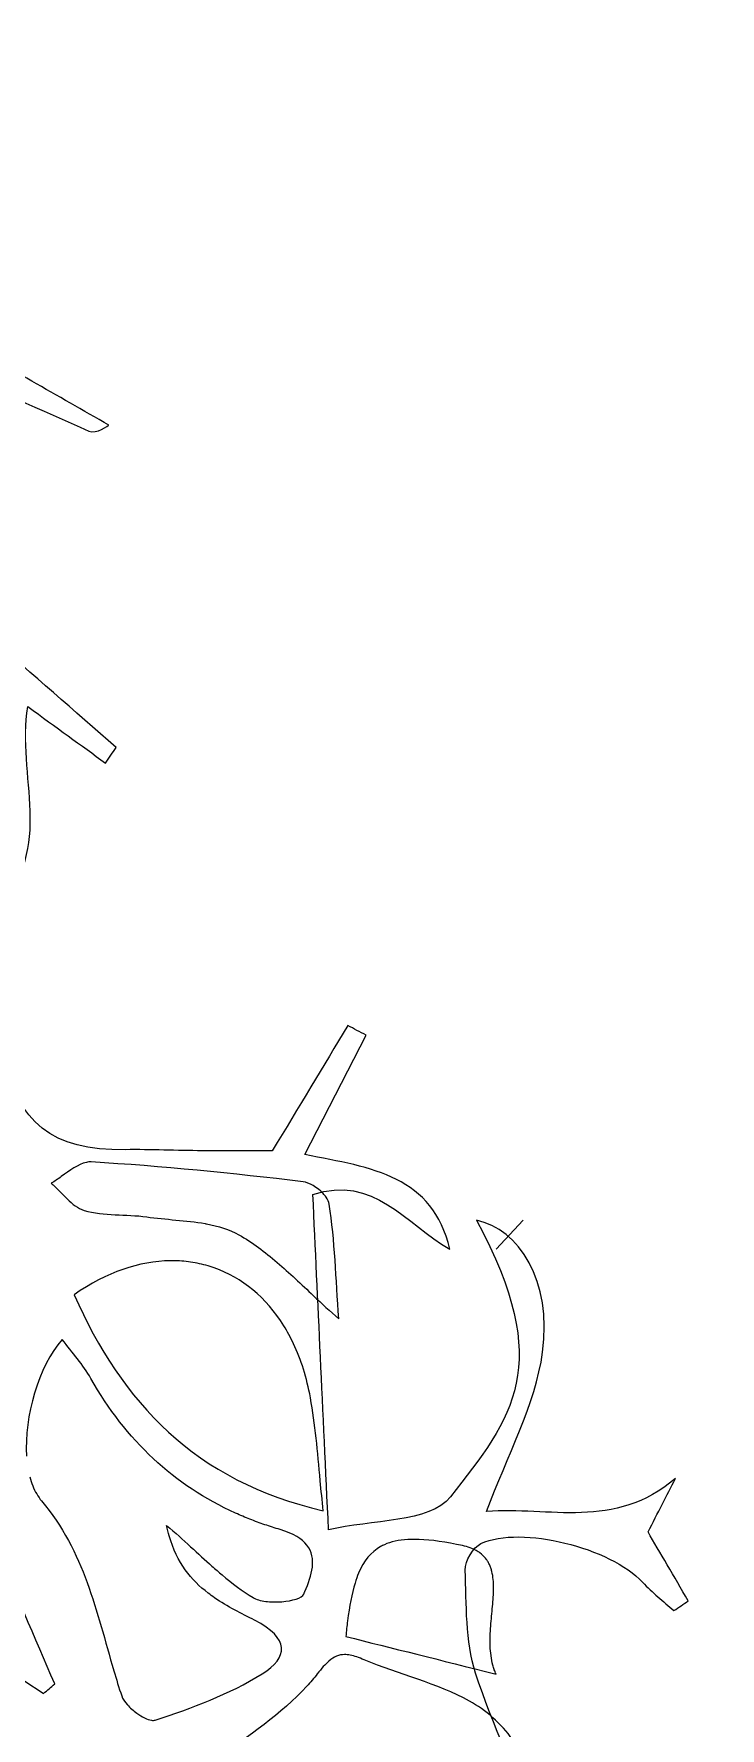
# Model space of a CAD drawing. Extents: x 0 to 430, y 0 to 430.
# Drawn here: x 356 to 384, y 236.8 to 305.8 of the extents above; entities that cross this region are included whole.
import ezdxf

# ---------------------------------------------------------------- set-up
doc = ezdxf.new("R2010")
doc.units = 0
doc.layers.add('Calque_1', color=7, linetype='CONTINUOUS')

msp = doc.modelspace()

# ---------------------------------------------------------------- linework, layer by layer
at = {"layer": 'Calque_1', "color": 7}
for points in [[(367.04554, 260.18851), (369.54699, 265.05344)], [(358.34069, 259.88827), (358.3407, 259.88844)], [(357.35316, 258.38363), (357.35316, 258.38311)], [(361.56221, 255.86379), (361.56221, 255.86352)], [(357.15981, 252.65818), (357.15989, 252.65855)], [(366.18673, 253.21769), (366.18673, 253.2182)], [(366.5862, 252.48233), (366.5862, 252.48285)], [(361.51777, 244.65767), (361.51777, 244.65819)], [(367.13285, 244.28143), (367.13285, 244.28194)], [(371.70916, 244.51667), (371.70935, 244.51648)], [(374.40926, 243.75285), (374.40926, 243.75337)], [(374.49766, 243.62933), (374.49766, 243.62985)], [(369.23766, 243.14306), (369.23766, 243.14254)], [(374.56946, 243.49704), (374.56946, 243.49756)], [(374.62736, 243.35596), (374.62736, 243.35648)], [(374.67126, 243.2061), (374.67126, 243.20662), (374.67126, 243.20714)], [(374.72506, 242.88519), (374.72506, 242.88571)], [(367.00065, 242.28727), (367.00065, 242.28779)], [(369.09246, 242.73998), (369.09246, 242.73946)], [(374.74056, 242.53844), (374.74056, 242.53896)], [(374.72766, 242.17051), (374.72766, 242.17102)], [(368.78758, 241.19589), (368.78758, 241.19537)], [(374.62386, 240.98712), (374.62386, 240.98763)], [(374.65946, 241.39019), (374.65946, 241.39071)], [(368.71728, 240.56544), (368.71728, 240.56492)], [(374.60166, 240.1789), (374.60166, 240.17941)], [(368.66304, 239.82716), (368.66251, 239.82697)], [(374.63476, 239.78254), (374.63476, 239.78306)], [(374.71126, 239.39807), (374.71126, 239.39858)], [(374.76916, 239.21203), (374.76916, 239.21255)], [(374.84146, 239.03013), (374.84146, 239.03065)], [(367.12772, 238.53867), (367.12772, 238.53816)]]:
    msp.add_lwpolyline(points, dxfattribs=at)
msp.add_lwpolyline([(375.94065, 257.51818), (374.8508, 256.3353)], close=True, dxfattribs=at)
for points in [[(215, 429.85545), (333.66139, 429.85544), (429.85545, 333.66137), (429.85545, 214.99998)], [(409.36881, 214.99871), (409.36881, 266.53832), (388.89064, 315.96751), (352.43947, 352.41151)], [(359.0562, 289.89364), (356.97298, 291.10352), (354.84647, 292.25432), (352.81249, 293.55005)], [(352.63715, 292.59864), (354.21576, 291.26623), (356.33039, 290.55245), (358.24594, 289.65191)], [(358.24594, 289.65191), (358.53318, 289.51707), (359.0612, 289.89664), (359.0562, 289.89364)], [(359.35132, 276.77047), (355.94309, 279.7473), (352.53486, 282.72413), (349.12557, 285.70178)], [(354.50405, 270.43039), (356.89228, 272.49573), (355.28362, 275.68995), (355.75463, 278.43077)], [(355.75463, 278.43077), (356.91496, 277.58982), (357.91908, 276.86235), (358.92325, 276.13465)], [(358.92325, 276.13465), (359.06576, 276.34658), (359.20858, 276.55854), (359.35132, 276.77047)], [(368.79449, 265.44259), (367.79775, 263.78887), (366.80072, 262.13541), (365.71944, 260.34193)], [(369.54699, 265.05344), (369.29616, 265.18334), (369.04531, 265.31296), (368.79449, 265.44259)], [(359.72441, 260.38743), (356.70845, 260.34393), (355.36675, 261.47205), (354.70783, 264.3239)], [(362.87385, 260.34393), (361.82404, 260.35293), (360.77367, 260.40253), (359.72441, 260.38743)], [(365.71944, 260.34193), (364.90567, 260.34193), (363.88975, 260.33593), (362.87385, 260.34393)], [(372.95112, 256.33355), (372.27709, 259.30572), (369.80654, 259.65577), (367.04554, 260.18851)], [(358.14173, 259.87294), (357.80825, 259.80414), (357.46297, 259.53693), (357.11906, 259.29313)], [(358.3407, 259.88844), (358.275, 259.89244), (358.20843, 259.88644), (358.14173, 259.87294)], [(366.97116, 259.0847), (364.10207, 259.42572), (361.22398, 259.71679), (358.34069, 259.88827)], [(357.11906, 259.29313), (356.9815, 259.19563), (356.84453, 259.10179), (356.70824, 259.02597)], [(356.70824, 259.02597), (356.81902, 258.92987), (356.92613, 258.8221), (357.03275, 258.71177)], [(367.78713, 258.60462), (367.55821, 258.84574), (367.22367, 259.05462), (366.97116, 259.0847)], [(367.37404, 258.56268), (369.83559, 259.38804), (371.17865, 257.36129), (372.95112, 256.33355)], [(357.03275, 258.71177), (357.13938, 258.60145), (357.24508, 258.4889), (357.35316, 258.38363)], [(357.35316, 258.38311), (357.56933, 258.17256), (357.79401, 257.99179), (358.04976, 257.91699)], [(368.01275, 244.9043), (367.78187, 249.8376), (367.57756, 254.19931), (367.37404, 258.56268)], [(367.91014, 258.45734), (367.87434, 258.50694), (367.83294, 258.55644), (367.78713, 258.60462)], [(368.04396, 258.16744), (368.03016, 258.25824), (367.98176, 258.35809), (367.91014, 258.45734)], [(368.43205, 253.50106), (368.31116, 255.15753), (368.26716, 256.67588), (368.04396, 258.16744)], [(358.04976, 257.91699), (358.85618, 257.68152), (359.75233, 257.77414), (360.59947, 257.65189)], [(360.59947, 257.65189), (361.37343, 257.54013), (362.2074, 257.51511), (362.97916, 257.37904)], [(362.97916, 257.37904), (363.00056, 257.37504), (363.02256, 257.37304), (363.04376, 257.36904)], [(363.04376, 257.36904), (363.5175, 257.28114), (363.96578, 257.14859), (364.35996, 256.92359)], [(374.04059, 257.51607), (377.23305, 251.59388), (375.52916, 249.4952), (372.97818, 246.249)], [(376.73953, 252.14357), (377.13595, 255.04108), (375.76985, 257.16684), (374.04059, 257.51607)], [(364.35996, 256.92359), (364.9109, 256.60916), (365.42104, 256.22302), (365.91851, 255.79807)], [(361.56221, 255.86352), (360.31081, 255.84722), (358.96678, 255.40367), (357.64307, 254.48376)], [(361.9348, 255.85579), (361.81161, 255.86279), (361.68733, 255.86479), (361.56221, 255.86379)], [(362.30066, 255.82269), (362.17967, 255.83799), (362.05796, 255.84889), (361.9348, 255.85579)], [(363.01223, 255.6811), (362.7804, 255.7446), (362.54262, 255.79216), (362.30066, 255.82269)], [(363.35537, 255.57361), (363.24231, 255.61351), (363.12817, 255.64931), (363.01223, 255.6811)], [(366.18673, 253.2182), (365.46746, 254.37364), (364.48588, 255.17482), (363.35537, 255.57361)], [(365.91851, 255.79807), (366.41598, 255.3731), (366.90046, 254.90887), (367.4011, 254.43898)], [(357.64307, 254.48376), (359.58379, 250.09442), (362.56942, 246.88712), (367.79749, 245.68326)], [(367.4011, 254.43898), (367.73485, 254.12572), (368.0759, 253.81002), (368.43205, 253.50106)], [(357.15989, 252.65855), (356.19008, 251.56391), (355.59599, 249.5254), (355.70365, 247.90483)], [(358.32614, 251.07274), (358.01208, 251.63173), (357.56409, 252.11532), (357.15981, 252.65818)], [(366.5862, 252.48285), (366.46428, 252.74171), (366.3305, 252.98671), (366.18673, 253.21769)], [(367.27348, 250.28815), (367.12505, 251.10136), (366.89105, 251.83493), (366.5862, 252.48233)], [(374.45527, 245.64789), (375.2936, 247.93391), (376.44385, 249.98035), (376.73953, 252.14357)], [(364.22397, 245.58574), (361.72363, 246.71236), (359.74047, 248.55408), (358.32614, 251.07274)], [(367.67448, 246.90903), (367.56288, 248.10188), (367.47149, 249.20455), (367.27348, 250.28815)], [(355.83387, 247.07026), (355.90177, 246.81142), (355.99474, 246.57461), (356.11499, 246.36798)], [(356.11499, 246.36798), (356.17509, 246.26464), (356.24207, 246.16891), (356.316, 246.08169)], [(367.79749, 245.68326), (367.75109, 246.10346), (367.71169, 246.51141), (367.67448, 246.90903)], [(382.15025, 246.99642), (379.67135, 244.88516), (376.9849, 245.86148), (374.45527, 245.64789)], [(381.03535, 244.81952), (381.43825, 245.60605), (381.79415, 246.30123), (382.15025, 246.99642)], [(356.316, 246.08169), (358.05315, 244.03237), (358.54982, 241.57085), (359.26002, 239.16686)], [(372.97818, 246.249), (372.14038, 245.18297), (369.75873, 245.32929), (368.01275, 244.9043)], [(361.51777, 244.65819), (361.47847, 244.79476), (361.44317, 244.93709), (361.41286, 245.08607)], [(361.41286, 245.08607), (362.11091, 244.4851), (362.7008, 243.92662), (363.26132, 243.43035)], [(364.81, 245.33873), (364.61156, 245.41693), (364.4163, 245.49908), (364.22397, 245.58574)], [(365.41459, 245.11652), (365.21012, 245.18622), (365.00841, 245.26054), (364.81, 245.33873)], [(366.03679, 244.92066), (365.82629, 244.98176), (365.61909, 245.04685), (365.41459, 245.11652)], [(374.22575, 244.34859), (375.88831, 245.10284), (379.50085, 244.17548), (380.81465, 242.77226)], [(356.84876, 238.62997), (356.03718, 240.52272), (355.22533, 242.41571), (354.29749, 244.57948)], [(363.10371, 242.32965), (362.41979, 242.85697), (361.83178, 243.56539), (361.51777, 244.65767)], [(367.13285, 244.28194), (366.93296, 244.53989), (366.58813, 244.76051), (366.03679, 244.92066)], [(367.04865, 242.39989), (367.33477, 243.04834), (367.54845, 243.7448), (367.13285, 244.28143)], [(370.28927, 244.30264), (370.23577, 244.27864), (370.18413, 244.25274), (370.13426, 244.22464)], [(371.2391, 244.51348), (370.87009, 244.49198), (370.55672, 244.42268), (370.28927, 244.30264)], [(371.70935, 244.51648), (371.54356, 244.52248), (371.38655, 244.52148), (371.2391, 244.51348)], [(373.47546, 244.26293), (372.79043, 244.41113), (372.2071, 244.4972), (371.70916, 244.51667)], [(374.03667, 244.06036), (373.88295, 244.14616), (373.69784, 244.21486), (373.47546, 244.26293)], [(373.58381, 243.27135), (373.57101, 243.63344), (373.9033, 244.20228), (374.22575, 244.34859)], [(382.67775, 242.01554), (382.09775, 243.00553), (381.51815, 243.99525), (381.03535, 244.81952)], [(370.13426, 244.22464), (369.73524, 243.99984), (369.44925, 243.64365), (369.23766, 243.14306)], [(374.18034, 243.96886), (374.13594, 244.00126), (374.08794, 244.03176), (374.03667, 244.06036)], [(374.40926, 243.75337), (374.34496, 243.83217), (374.26924, 243.90406), (374.18034, 243.96886)], [(374.46096, 243.68045), (374.44406, 243.70465), (374.42816, 243.72965), (374.40926, 243.75285)], [(374.49766, 243.62985), (374.48656, 243.64745), (374.47276, 243.66345), (374.46096, 243.68045)], [(374.56946, 243.49756), (374.54806, 243.54306), (374.52416, 243.58686), (374.49766, 243.62933)], [(363.26132, 243.43035), (363.40144, 243.3063), (363.53961, 243.18615), (363.67732, 243.07017)], [(363.67732, 243.07017), (364.0905, 242.72211), (364.49835, 242.41199), (364.9341, 242.14775)], [(369.23766, 243.14254), (369.18486, 243.01751), (369.13662, 242.88318), (369.09246, 242.73998)], [(374.0086, 239.07181), (373.58881, 240.38615), (373.63361, 241.86348), (373.58381, 243.27135)], [(374.62736, 243.35648), (374.61046, 243.40478), (374.59096, 243.45148), (374.56946, 243.49704)], [(374.67126, 243.20714), (374.65856, 243.25804), (374.64416, 243.30763), (374.62736, 243.35596)], [(374.72506, 242.88571), (374.71416, 242.99711), (374.69656, 243.10403), (374.67126, 243.2061)], [(374.74056, 242.53896), (374.74067, 242.65816), (374.73556, 242.77377), (374.72506, 242.88519)], [(363.36416, 242.14), (363.27596, 242.2007), (363.18922, 242.26372), (363.10371, 242.32965)], [(366.10456, 241.98135), (366.53874, 242.01495), (366.9272, 242.12734), (367.00065, 242.28727)], [(367.00065, 242.28779), (367.01255, 242.31409), (367.02285, 242.34139), (367.03475, 242.36789)], [(367.03475, 242.36789), (367.03975, 242.37849), (367.04375, 242.38929), (367.04865, 242.39989)], [(369.09246, 242.73946), (368.95993, 242.30947), (368.86373, 241.79674), (368.78758, 241.19589)], [(374.72766, 242.17102), (374.73566, 242.29647), (374.74036, 242.41922), (374.74056, 242.53844)], [(380.81465, 242.77226), (381.20605, 242.35438), (381.66505, 241.9994), (382.09285, 241.61571)], [(364.99974, 241.22429), (364.46338, 241.49944), (363.89304, 241.77596), (363.36416, 242.14)], [(364.9341, 242.14775), (365.06197, 242.07025), (365.24607, 242.0202), (365.45241, 241.99375)], [(365.45241, 241.99375), (365.65876, 241.96725), (365.88728, 241.96455), (366.10456, 241.98135)], [(374.65946, 241.39071), (374.68516, 241.65739), (374.71226, 241.91941), (374.72766, 242.17051)], [(382.09285, 241.61571), (382.28785, 241.7489), (382.48265, 241.88236), (382.67775, 242.01554)], [(352.15653, 241.04688), (353.63555, 240.06864), (355.01636, 239.15506), (356.39712, 238.24137)], [(365.30099, 239.04096), (366.38502, 239.71318), (366.43415, 240.48863), (364.99974, 241.22429)], [(368.78758, 241.19537), (368.76218, 240.99516), (368.73878, 240.78539), (368.71728, 240.56544)], [(374.60166, 240.17941), (374.59166, 240.44616), (374.60466, 240.71729), (374.62386, 240.98712)], [(374.62386, 240.98763), (374.63416, 241.12246), (374.64656, 241.25693), (374.65946, 241.39019)], [(368.71728, 240.56492), (370.60164, 240.09262), (372.51781, 239.61263), (374.84146, 239.03013)], [(374.63476, 239.78306), (374.61706, 239.9134), (374.60666, 240.04544), (374.60166, 240.1789)], [(368.02121, 239.55722), (367.94911, 239.49532), (367.8745, 239.42136), (367.79693, 239.33552)], [(368.66251, 239.82697), (368.4365, 239.82497), (368.23746, 239.74307), (368.02121, 239.55722)], [(368.89918, 239.80236), (368.81628, 239.81886), (368.73826, 239.82766), (368.66304, 239.82716)], [(369.16376, 239.72946), (369.06976, 239.76126), (368.98223, 239.78586), (368.89918, 239.80236)], [(369.46661, 239.61319), (369.35831, 239.65859), (369.2578, 239.69769), (369.16376, 239.72946)], [(373.76505, 237.92854), (372.42833, 238.66366), (370.88731, 239.01755), (369.46661, 239.61319)], [(374.71126, 239.39858), (374.67746, 239.5241), (374.65256, 239.65236), (374.63476, 239.78254)], [(359.26002, 239.16686), (359.36143, 238.82343), (359.46708, 238.48078), (359.58143, 238.14108)], [(360.94571, 237.1589), (362.44849, 237.64186), (363.96673, 238.21369), (365.30099, 239.04096)], [(367.55198, 239.03942), (367.4182, 238.86672), (367.27612, 238.7003), (367.12772, 238.53867)], [(367.79693, 239.33552), (367.71923, 239.24952), (367.63847, 239.15107), (367.55198, 239.03942)], [(376.46187, 233.10531), (375.72175, 234.86269), (374.6979, 236.91406), (374.0086, 239.07181)], [(374.76916, 239.21255), (374.74776, 239.27375), (374.72816, 239.33539), (374.71126, 239.39807)], [(374.84146, 239.03065), (374.81486, 239.09025), (374.79066, 239.1508), (374.76916, 239.21203)], [(356.39712, 238.24137), (356.54758, 238.371), (356.69832, 238.50034), (356.84876, 238.62997)], [(359.58143, 238.14108), (359.61963, 238.02766), (359.7033, 237.90311), (359.81244, 237.78142)], [(367.12772, 238.53816), (366.08901, 237.40693), (364.72527, 236.52291), (363.49848, 235.55074)], [(359.81244, 237.78142), (359.86704, 237.72062), (359.92796, 237.66064), (359.99278, 237.60313)], [(359.99278, 237.60313), (360.05758, 237.54563), (360.12626, 237.49038), (360.1964, 237.43984)], [(360.1964, 237.43984), (360.40683, 237.28818), (360.62942, 237.17615), (360.79791, 237.152)], [(375.50241, 236.37204), (375.07426, 237.00761), (374.40513, 237.57636), (373.76505, 237.92854)], [(360.79791, 237.152), (360.82601, 237.148), (360.85271, 237.146), (360.87751, 237.147)], [(360.87751, 237.147), (360.90211, 237.148), (360.92491, 237.152), (360.94571, 237.1589)]]:
    msp.add_open_spline(points, degree=3, dxfattribs=at)

doc.saveas('drawing.dxf')
